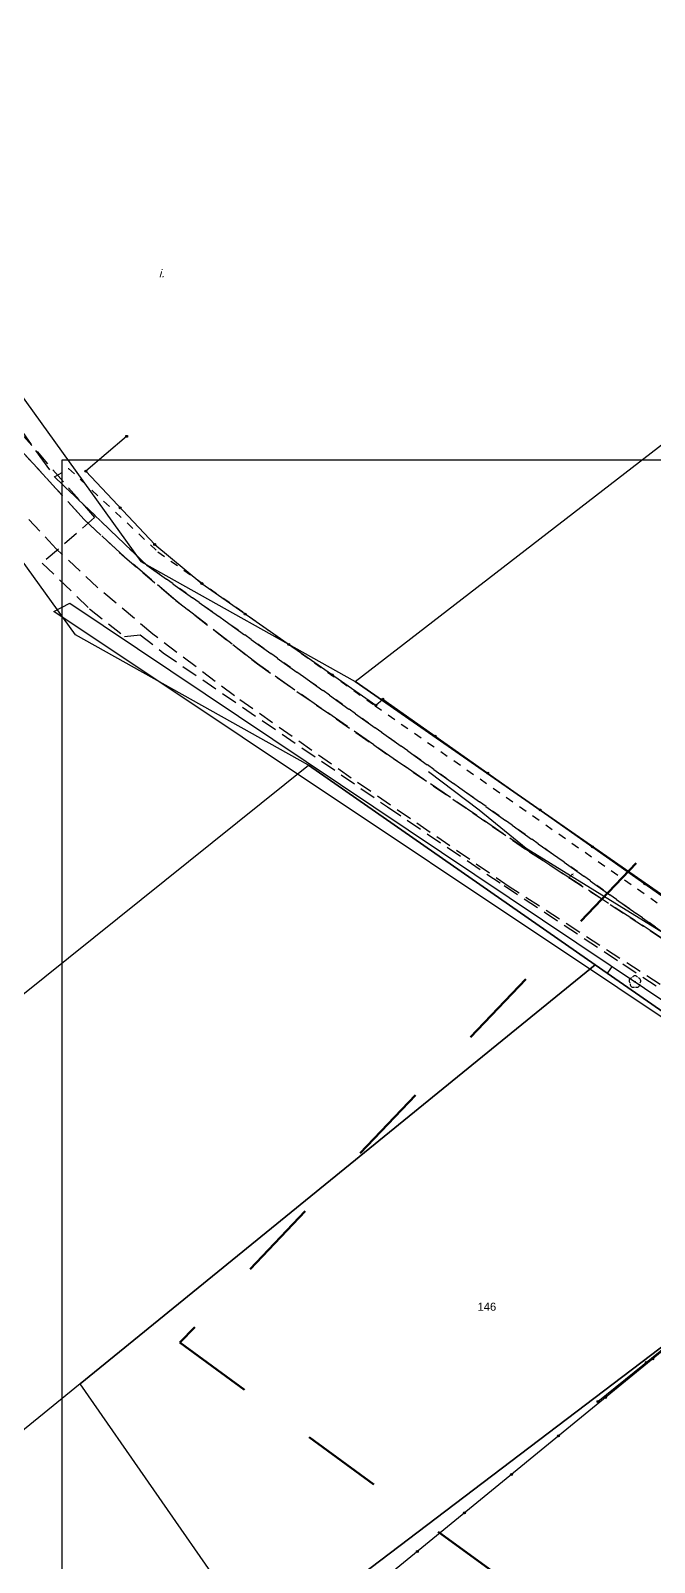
# Model space of a CAD drawing. Header units: metres. Extents: x 7542702 to 7555152, y 5804026 to 5815503.
# Drawn here: x 7544205.7 to 7544283.7, y 5809003.7 to 5809195 of the extents above; entities that cross this region are included whole.
import ezdxf

# ---------------------------------------------------------------- set-up
doc = ezdxf.new("R2010")
doc.units = ezdxf.units.M
for name, pattern in [('4001', [0]), ('4002', [2, 1, -1]), ('4003', [3, 2, -1]), ('4004', [4, 3, -1])]:
    doc.linetypes.add(name, pattern=pattern)
doc.layers.add('!trafo', color=6, linetype='4002', lineweight=50)
for name, color, linetype in [('Drogi', 135, 'Continuous'), ('Dzialki', 165, 'Continuous'), ('Ewidencja_drog', 135, 'Continuous'), ('Ogrodzenia', 184, 'Continuous'), ('Projekty', 252, 'Continuous'), ('Roslinnosc', 104, 'Continuous'), ('Uz_Telekomunikacja', 252, 'Continuous'), ('Wody', 184, 'Continuous')]:
    doc.layers.add(name, color=color, linetype=linetype)
doc.styles.get("Standard").update_dxf_attribs({"font": 'arial.ttf'})

# ---------------------------------------------------------------- blocks, each defined once
blk = doc.blocks.new('1422')
at = {"layer": 'Roslinnosc', "color": 104, "linetype": 'Continuous'}
blk.add_circle((0, 0), 0.1, dxfattribs=at)
for centre, start, end in [((-0.71, 0.23), 102.5, 221.75), ((0, 0.75), 30.19, 149.77), ((0.71, 0.23), 318.3, 77.49), ((-0.44, -0.61), 174.33, 293.45), ((0.44, -0.61), 246.24, 5.74)]:
    blk.add_arc(centre, 0.75, start, end, dxfattribs=at)
blk = doc.blocks.new('1281')
at = {"layer": 'Ogrodzenia', "color": 184, "linetype": 'Continuous'}
for radius in [0.24, 0.16, 0.08]:
    blk.add_circle((0, 0), radius, dxfattribs=at)

msp = doc.modelspace()

# ---------------------------------------------------------------- linework, layer by layer
at = {"layer": '!trafo', "ltscale": 10}
msp.add_lwpolyline([(7544322.76, 5809134.51), (7544224.4, 5809031.13), (7545058.88, 5808420.59), (7545132.63, 5808516.69)], close=True, dxfattribs=at)
at = {"layer": 'Defpoints'}
msp.add_lwpolyline([(7544209.69, 5809141.42), (7544602.2, 5809141.42), (7544602.2, 5808858.03), (7544209.69, 5808858.03)], close=True, dxfattribs=at)
at = {"layer": 'Drogi', "color": 8, "linetype": '4003'}
for p, q in [((7544204.3, 5809142.87, 120.23), (7544212.44, 5809133.98, 120.19)), ((7544208.93, 5809130.32, 120.32), (7544200.59, 5809139.32, 120.21)), ((7544212.44, 5809133.98, 120.19), (7544217.45, 5809129.29, 120.23)), ((7544214.1, 5809125.47, 120.38), (7544208.93, 5809130.32, 120.32)), ((7544217.45, 5809129.29, 120.23), (7544223.88, 5809123.85, 120.32)), ((7544221, 5809119.65, 120.43), (7544214.1, 5809125.47, 120.38)), ((7544223.88, 5809123.85, 120.32), (7544234.09, 5809115.93, 120.52)), ((7544231.2, 5809111.94, 120.51), (7544221, 5809119.65, 120.43)), ((7544234.09, 5809115.93, 120.52), (7544248.61, 5809105.8, 120.69)), ((7544245.79, 5809101.67, 120.59), (7544231.2, 5809111.94, 120.51)), ((7544248.61, 5809105.8, 120.69), (7544268.09, 5809092.45, 120.95)), ((7544265.55, 5809088.09, 120.89), (7544245.79, 5809101.67, 120.59)), ((7544268.09, 5809092.45, 120.95), (7544294.7, 5809075.08, 121.22)), ((7544291.97, 5809070.97, 121.26), (7544265.55, 5809088.09, 120.89))]:
    msp.add_line(p, q, dxfattribs=at)
at = {"layer": 'Drogi', "color": 8, "linetype": '4001'}
msp.add_polyline3d([(7544208.63, 5809122.46, 0), (7544210.62, 5809123.51, 0), (7544303.53, 5809061.32, 0), (7544302.63, 5809059.74, 0), (7544208.63, 5809122.46, 0)], dxfattribs=at)
at = {"layer": 'Dzialki'}
for p, q in [((7544246.3, 5809113.73), (7544367.76, 5809207.68)), ((7544189.42, 5809170.54), (7544219.49, 5809128.74)), ((7544211.34, 5809119.55), (7544180.07, 5809163.01)), ((7544219.49, 5809128.74), (7544246.3, 5809113.73)), ((7544240.44, 5809103.26), (7544211.34, 5809119.55)), ((7544323.02, 5809060.39), (7544246.3, 5809113.73)), ((7544246.3, 5809113.73), (7544323.02, 5809060.39)), ((7543920.49, 5808846.7), (7544240.44, 5809103.26)), ((7544240.44, 5809103.26), (7544276.3, 5809078.33)), ((7544276.3, 5809078.33), (7544240.44, 5809103.26)), ((7544211.91, 5809025.97), (7544276.3, 5809078.33)), ((7544276.3, 5809078.33), (7544211.91, 5809025.97)), ((7544276.3, 5809078.33), (7544313.43, 5809052.51)), ((7544313.43, 5809052.51), (7544276.3, 5809078.33)), ((7544313.43, 5809052.51), (7544234.92, 5808992.91)), ((7544234.92, 5808992.91), (7544313.43, 5809052.51)), ((7544211.91, 5809025.97), (7543943.06, 5808807.55)), ((7544234.92, 5808992.91), (7544211.91, 5809025.97))]:
    msp.add_line(p, q, dxfattribs=at)
at = {"layer": 'Ewidencja_drog', "color": 8, "linetype": '4004'}
msp.add_polyline3d([(7544172.04, 5809191.72, 0), (7544206.34, 5809142.59, 0), (7544208.74, 5809139.3, 0), (7544220.26, 5809128.25, 0), (7544293.61, 5809076.07, 0), (7544298.22, 5809073.22, 0), (7544310.18, 5809065.32, 0), (7544333.77, 5809051.07, 0), (7544333.27, 5809049.56, 121.49), (7544317.4, 5809060.14, 121.41), (7544294.7, 5809075.08, 121.22), (7544268.09, 5809092.45, 120.95), (7544248.61, 5809105.8, 120.69), (7544234.09, 5809115.93, 120.52), (7544223.88, 5809123.85, 120.32), (7544217.45, 5809129.29, 120.23), (7544212.44, 5809133.98, 120.19), (7544204.3, 5809142.87, 120.23)], dxfattribs=at)
at = {"layer": 'Ogrodzenia', "color": 184, "linetype": '4001'}
for p, q in [((7544217.74, 5809144.36), (7544212.64, 5809140)), ((7544212.64, 5809140), (7544221.24, 5809130.86)), ((7544221.24, 5809130.86), (7544227.12, 5809125.96)), ((7544227.12, 5809125.96), (7544248.87, 5809110.76)), ((7544248.87, 5809110.76), (7544249.76, 5809111.52)), ((7544249.76, 5809111.52), (7544295.56, 5809079.23)), ((7544312.87, 5809053.16), (7544242.3, 5808995.42)), ((7544276.63, 5809023.77), (7544312.88, 5809053.13))]:
    msp.add_line(p, q, dxfattribs=at)
at = {"layer": 'Projekty', "linetype": '4003'}
for p, q in [((7544202.6, 5809146.97), (7544213.74, 5809134.21)), ((7544213.74, 5809134.21), (7544207.18, 5809128.51)), ((7544207.18, 5809128.51), (7544213.1, 5809122.82)), ((7544213.1, 5809122.82), (7544217.47, 5809119.35)), ((7544217.47, 5809119.35), (7544219.44, 5809119.58)), ((7544219.44, 5809119.58), (7544222.3, 5809117.32)), ((7544222.3, 5809117.32), (7544244.55, 5809102.09)), ((7544244.55, 5809102.09), (7544250.32, 5809098.07)), ((7544250.32, 5809098.07), (7544264.89, 5809088.24)), ((7544264.89, 5809088.24), (7544279.75, 5809078.45)), ((7544278.41, 5809078.15), (7544277.83, 5809077.32)), ((7544279.75, 5809078.45), (7544288.84, 5809072.45))]:
    msp.add_line(p, q, dxfattribs=at)
at = {"layer": 'Uz_Telekomunikacja', "linetype": '4001'}
for p, q in [((7544255.45, 5809102.47, 119.55), (7544261.78, 5809097.69, 119.67)), ((7544261.78, 5809097.69, 119.67), (7544267.67, 5809092.92, 119.76)), ((7544267.67, 5809092.92, 119.76), (7544291.98, 5809077.92, 120.02))]:
    msp.add_line(p, q, dxfattribs=at)
at = {"layer": 'Wody', "color": 184, "linetype": '4002'}
msp.add_polyline3d([(7544293.61, 5809076.07, 0), (7544220.26, 5809128.25, 0), (7544208.74, 5809139.3, 0), (7544210.48, 5809140.36, 0), (7544221.64, 5809129.94, 0), (7544248.78, 5809110.71, 0), (7544295.42, 5809078.15, 0), (7544293.61, 5809076.07, 0)], dxfattribs=at)

# ---------------------------------------------------------------- block references
at = {"layer": 'Ogrodzenia', "color": 184, "xscale": 0.5, "yscale": 0.5, "zscale": 0.5}
for p in [(7544217.74, 5809144.36), (7544212.64, 5809140), (7544212.64, 5809140), (7544216.94, 5809135.43), (7544221.24, 5809130.86), (7544221.24, 5809130.86), (7544227.12, 5809125.96), (7544227.12, 5809125.96), (7544232.56, 5809122.16), (7544238, 5809118.36), (7544243.43, 5809114.56), (7544248.87, 5809110.76), (7544248.87, 5809110.76), (7544249.76, 5809111.52), (7544249.76, 5809111.52), (7544256.3, 5809106.91), (7544262.85, 5809102.29), (7544269.39, 5809097.68), (7544275.93, 5809093.07), (7544282.47, 5809088.46), (7544282.67, 5809028.66), (7544283.47, 5809029.1), (7544277.58, 5809024.29), (7544276.63, 5809023.77), (7544271.7, 5809019.48), (7544265.82, 5809014.67), (7544259.94, 5809009.86), (7544254.06, 5809005.04)]:
    msp.add_blockref('1281', p, dxfattribs=at)
at = {"layer": 'Roslinnosc', "color": 104, "xscale": 0.5, "yscale": 0.5, "zscale": 0.5}
msp.add_blockref('1422', (7544281.25, 5809076.21, 121.74), dxfattribs=at)

# ---------------------------------------------------------------- texts
at = {"layer": 'Drogi', "color": 8, "oblique": 15}
msp.add_text('i.', height=1, dxfattribs=at).set_placement((7544221.76, 5809164.22))
at = {"layer": 'Dzialki'}
msp.add_text('146', height=1, dxfattribs=at).set_placement((7544261.58, 5809035.12))
at = {"layer": 'Uz_Telekomunikacja', "oblique": 15}
msp.add_text('t', height=0.9, rotation=328.3242, dxfattribs=at).set_placement((7544272.79, 5809089.23))

doc.saveas('drawing.dxf')
